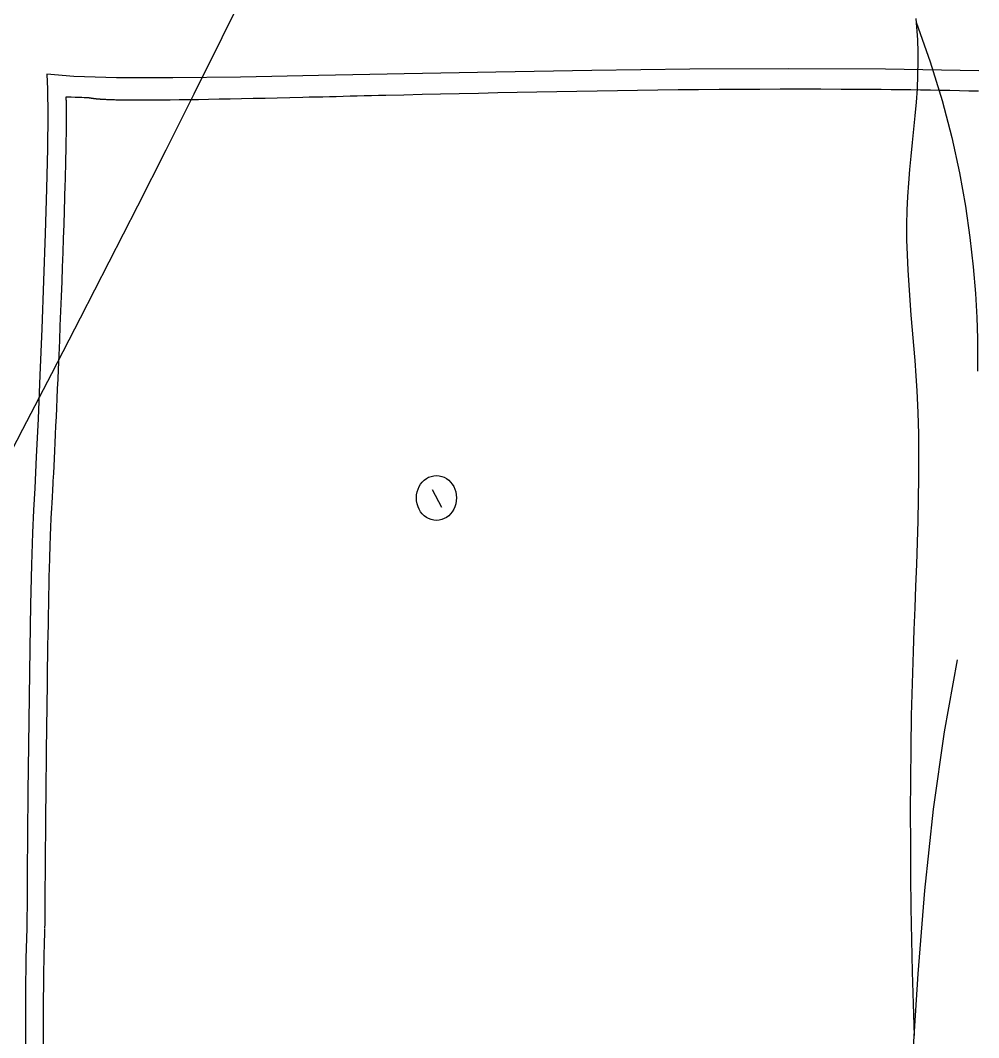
# Model space of a CAD drawing. Extents: x 11992 to 29481, y -6727 to 6811.
# Drawn here: x 21027.4 to 21492.9, y 2277.2 to 2771.7 of the extents above; entities that cross this region are included whole.
import ezdxf

# ---------------------------------------------------------------- set-up
doc = ezdxf.new("R2010")
doc.units = 0
doc.header["$MEASUREMENT"] = 0
doc.layers.get('0').update_dxf_attribs({"color": 8, "linetype": 'CONTINUOUS'})
doc.layers.add('zoylight 5回路', color=4, linetype='CONTINUOUS')

msp = doc.modelspace()

# ---------------------------------------------------------------- linework, layer by layer
for p, q in [((21462.43, 2772.6, -2076.22), (21462.62, 2770.51, -2076.22)), ((21462.43, 2772.6, -2368.6), (21462.62, 2770.51, -2368.6)), ((21462.59, 2770.76, -2076.22), (21469.46, 2751.46, -2076.22)), ((21462.59, 2770.76, -2368.6), (21469.46, 2751.46, -2368.6)), ((21462.62, 2770.51, -2076.22), (21462.79, 2768.44, -2076.22)), ((21462.62, 2770.51, -2368.6), (21462.79, 2768.44, -2368.6)), ((21462.79, 2768.44, -2076.22), (21462.95, 2766.37, -2076.22)), ((21462.79, 2768.44, -2368.6), (21462.95, 2766.37, -2368.6)), ((21462.95, 2766.37, -2076.22), (21463.09, 2764.32, -2076.22)), ((21462.95, 2766.37, -2368.6), (21463.09, 2764.32, -2368.6)), ((21463.09, 2764.32, -2076.22), (21463.21, 2762.27, -2076.22)), ((21463.09, 2764.32, -2368.6), (21463.21, 2762.27, -2368.6)), ((21463.21, 2762.27, -2076.22), (21463.31, 2760.23, -2076.22)), ((21463.21, 2762.27, -2368.6), (21463.31, 2760.23, -2368.6)), ((21463.31, 2760.23, -2076.22), (21463.39, 2758.2, -2076.22)), ((21463.31, 2760.23, -2368.6), (21463.39, 2758.2, -2368.6)), ((21463.39, 2758.2, -2076.22), (21463.46, 2751.6, -2076.22)), ((21463.39, 2758.2, -2368.6), (21463.46, 2751.6, -2368.6)), ((21463.46, 2751.6, -2076.22), (21463.31, 2745.02, -2076.22)), ((21463.46, 2751.6, -2368.6), (21463.31, 2745.02, -2368.6)), ((21469.46, 2751.46, -2076.22), (21475.18, 2732.77, -2076.22)), ((21469.46, 2751.46, -2368.6), (21475.18, 2732.77, -2368.6)), ((21053.39, 2744.34, -2033.22), (21040.22, 2745.57, -2040.82)), ((21040.22, 2745.57, -2040.82), (21040.67, 2738.17, -2040.56)), ((21074.09, 2743.77, -2021.27), (21053.39, 2744.34, -2033.22)), ((21172.21, 2744.8, -1964.61), (21134.42, 2744.13, -1986.43)), ((21213.86, 2745.65, -1940.57), (21172.21, 2744.8, -1964.61)), ((21258.43, 2746.53, -1914.84), (21213.86, 2745.65, -1940.57)), ((21305.02, 2747.33, -1887.94), (21258.43, 2746.53, -1914.84)), ((21352.69, 2747.92, -1860.41), (21305.02, 2747.33, -1887.94)), ((21400.54, 2748.18, -1832.79), (21352.69, 2747.92, -1860.41)), ((21447.62, 2747.99, -1805.61), (21400.54, 2748.18, -1832.79)), ((21493.04, 2747.21, -1779.39), (21447.62, 2747.99, -1805.61)), ((21463.31, 2745.02, -2076.22), (21463, 2738.45, -2076.22)), ((21463.31, 2745.02, -2368.6), (21463, 2738.45, -2368.6)), ((21101.41, 2743.74, -2005.49), (21074.09, 2743.77, -2021.27)), ((21134.42, 2744.13, -1986.43), (21101.41, 2743.74, -2005.49)), ((21040.67, 2738.17, -2040.56), (21040.77, 2725.78, -2040.5)), ((21174.27, 2734.42, -1963.43), (21171.01, 2734.35, -1965.31)), ((21177.56, 2734.5, -1961.53), (21174.27, 2734.42, -1963.43)), ((21180.88, 2734.58, -1959.61), (21177.56, 2734.5, -1961.53)), ((21184.23, 2734.67, -1957.68), (21180.88, 2734.58, -1959.61)), ((21187.61, 2734.75, -1955.72), (21184.23, 2734.67, -1957.68)), ((21191.03, 2734.83, -1953.75), (21187.61, 2734.75, -1955.72)), ((21194.47, 2734.91, -1951.77), (21191.03, 2734.83, -1953.75)), ((21197.94, 2735, -1949.76), (21194.47, 2734.91, -1951.77)), ((21201.45, 2735.08, -1947.74), (21197.94, 2735, -1949.76)), ((21204.98, 2735.17, -1945.7), (21201.45, 2735.08, -1947.74)), ((21213.68, 2735.37, -1940.68), (21204.98, 2735.17, -1945.7)), ((21222.53, 2735.58, -1935.57), (21213.68, 2735.37, -1940.68)), ((21231.53, 2735.79, -1930.37), (21222.53, 2735.58, -1935.57)), ((21240.66, 2735.99, -1925.1), (21231.53, 2735.79, -1930.37)), ((21249.91, 2736.2, -1919.75), (21240.66, 2735.99, -1925.1)), ((21259.29, 2736.39, -1914.34), (21249.91, 2736.2, -1919.75)), ((21268.76, 2736.59, -1908.87), (21259.29, 2736.39, -1914.34)), ((21278.34, 2736.78, -1903.34), (21268.76, 2736.59, -1908.87)), ((21288, 2736.96, -1897.76), (21278.34, 2736.78, -1903.34)), ((21297.74, 2737.13, -1892.14), (21288, 2736.96, -1897.76)), ((21307.55, 2737.3, -1886.48), (21297.74, 2737.13, -1892.14)), ((21317.42, 2737.45, -1880.78), (21307.55, 2737.3, -1886.48)), ((21327.24, 2737.59, -1875.11), (21317.42, 2737.45, -1880.78)), ((21337.1, 2737.72, -1869.42), (21327.24, 2737.59, -1875.11)), ((21346.98, 2737.83, -1863.71), (21337.1, 2737.72, -1869.42)), ((21356.89, 2737.93, -1857.99), (21346.98, 2737.83, -1863.71)), ((21366.82, 2738.02, -1852.26), (21356.89, 2737.93, -1857.99)), ((21376.74, 2738.09, -1846.53), (21366.82, 2738.02, -1852.26)), ((21386.66, 2738.14, -1840.8), (21376.74, 2738.09, -1846.53)), ((21396.57, 2738.17, -1835.08), (21386.66, 2738.14, -1840.8)), ((21406.45, 2738.18, -1829.38), (21396.57, 2738.17, -1835.08)), ((21416.31, 2738.17, -1823.69), (21406.45, 2738.18, -1829.38)), ((21426.12, 2738.14, -1818.02), (21416.31, 2738.17, -1823.69)), ((21435.87, 2738.09, -1812.39), (21426.12, 2738.14, -1818.02)), ((21440.73, 2738.05, -1809.59), (21435.87, 2738.09, -1812.39)), ((21445.57, 2738.01, -1806.79), (21440.73, 2738.05, -1809.59)), ((21450.4, 2737.96, -1804.01), (21445.57, 2738.01, -1806.79)), ((21455.2, 2737.9, -1801.23), (21450.4, 2737.96, -1804.01)), ((21459.99, 2737.84, -1798.47), (21455.2, 2737.9, -1801.23)), ((21464.75, 2737.77, -1795.72), (21459.99, 2737.84, -1798.47)), ((21463, 2738.45, -2076.22), (21462.54, 2731.89, -2076.22)), ((21463, 2738.45, -2368.6), (21462.54, 2731.89, -2368.6)), ((21469.5, 2737.7, -1792.98), (21464.75, 2737.77, -1795.72)), ((21474.22, 2737.62, -1790.25), (21469.5, 2737.7, -1792.98)), ((21478.92, 2737.53, -1787.54), (21474.22, 2737.62, -1790.25)), ((21483.59, 2737.43, -1784.84), (21478.92, 2737.53, -1787.54)), ((21488.23, 2737.33, -1782.16), (21483.59, 2737.43, -1784.84)), ((21492.85, 2737.22, -1779.5), (21488.23, 2737.33, -1782.16)), ((21052.01, 2734.27, -2034.02), (21049.53, 2734.32, -2035.45)), ((21049.53, 2734.32, -2035.45), (21049.54, 2734.12, -2035.44)), ((21049.54, 2734.12, -2035.44), (21049.55, 2733.92, -2035.44)), ((21049.55, 2733.92, -2035.44), (21049.56, 2733.72, -2035.43)), ((21049.56, 2733.72, -2035.43), (21049.56, 2733.51, -2035.43)), ((21049.56, 2733.51, -2035.43), (21049.57, 2733.3, -2035.42)), ((21049.57, 2733.3, -2035.42), (21049.58, 2733.09, -2035.42)), ((21049.58, 2733.09, -2035.42), (21049.59, 2732.88, -2035.41)), ((21049.59, 2732.88, -2035.41), (21049.59, 2732.66, -2035.41)), ((21049.59, 2732.66, -2035.41), (21049.6, 2732.44, -2035.41)), ((21049.6, 2732.44, -2035.41), (21049.6, 2732.22, -2035.4)), ((21049.6, 2732.22, -2035.4), (21049.61, 2731.99, -2035.4)), ((21049.61, 2731.99, -2035.4), (21049.61, 2731.76, -2035.4)), ((21049.61, 2731.76, -2035.4), (21049.62, 2731.39, -2035.39)), ((21049.62, 2731.39, -2035.39), (21049.63, 2731.02, -2035.39)), ((21049.63, 2731.02, -2035.39), (21049.64, 2730.63, -2035.38)), ((21049.64, 2730.63, -2035.38), (21049.64, 2730.24, -2035.38)), ((21049.64, 2730.24, -2035.38), (21049.65, 2729.85, -2035.38)), ((21049.65, 2729.85, -2035.38), (21049.65, 2729.44, -2035.37)), ((21049.65, 2729.44, -2035.37), (21049.66, 2729.03, -2035.37)), ((21054.1, 2734.22, -2032.81), (21052.01, 2734.27, -2034.02)), ((21055.83, 2734.17, -2031.81), (21054.1, 2734.22, -2032.81)), ((21057.25, 2734.13, -2030.99), (21055.83, 2734.17, -2031.81)), ((21058.38, 2734.09, -2030.34), (21057.25, 2734.13, -2030.99)), ((21059.27, 2734.05, -2029.82), (21058.38, 2734.09, -2030.34)), ((21059.95, 2734.02, -2029.43), (21059.27, 2734.05, -2029.82)), ((21060.44, 2733.98, -2029.14), (21059.95, 2734.02, -2029.43)), ((21060.8, 2733.95, -2028.94), (21060.44, 2733.98, -2029.14)), ((21061.05, 2733.92, -2028.79), (21060.8, 2733.95, -2028.94)), ((21061.23, 2733.89, -2028.69), (21061.05, 2733.92, -2028.79)), ((21061.38, 2733.87, -2028.61), (21061.23, 2733.89, -2028.69)), ((21061.57, 2733.83, -2028.5), (21061.38, 2733.87, -2028.61)), ((21061.76, 2733.79, -2028.39), (21061.57, 2733.83, -2028.5)), ((21061.95, 2733.76, -2028.28), (21061.76, 2733.79, -2028.39)), ((21062.14, 2733.73, -2028.17), (21061.95, 2733.76, -2028.28)), ((21062.33, 2733.7, -2028.06), (21062.14, 2733.73, -2028.17)), ((21062.52, 2733.67, -2027.95), (21062.33, 2733.7, -2028.06)), ((21062.71, 2733.64, -2027.84), (21062.52, 2733.67, -2027.95)), ((21062.9, 2733.62, -2027.73), (21062.71, 2733.64, -2027.84)), ((21063.1, 2733.59, -2027.61), (21062.9, 2733.62, -2027.73)), ((21063.29, 2733.57, -2027.5), (21063.1, 2733.59, -2027.61)), ((21063.49, 2733.54, -2027.38), (21063.29, 2733.57, -2027.5)), ((21063.7, 2733.52, -2027.27), (21063.49, 2733.54, -2027.38)), ((21063.95, 2733.49, -2027.12), (21063.7, 2733.52, -2027.27)), ((21064.21, 2733.47, -2026.97), (21063.95, 2733.49, -2027.12)), ((21064.47, 2733.44, -2026.82), (21064.21, 2733.47, -2026.97)), ((21064.73, 2733.41, -2026.67), (21064.47, 2733.44, -2026.82)), ((21065, 2733.39, -2026.51), (21064.73, 2733.41, -2026.67)), ((21065.28, 2733.37, -2026.36), (21065, 2733.39, -2026.51)), ((21065.56, 2733.34, -2026.19), (21065.28, 2733.37, -2026.36)), ((21065.84, 2733.32, -2026.03), (21065.56, 2733.34, -2026.19)), ((21066.13, 2733.3, -2025.86), (21065.84, 2733.32, -2026.03)), ((21066.42, 2733.28, -2025.69), (21066.13, 2733.3, -2025.86)), ((21066.72, 2733.26, -2025.52), (21066.42, 2733.28, -2025.69)), ((21067.02, 2733.24, -2025.35), (21066.72, 2733.26, -2025.52)), ((21067.4, 2733.21, -2025.13), (21067.02, 2733.24, -2025.35)), ((21067.78, 2733.19, -2024.91), (21067.4, 2733.21, -2025.13)), ((21068.17, 2733.17, -2024.68), (21067.78, 2733.19, -2024.91)), ((21068.57, 2733.15, -2024.45), (21068.17, 2733.17, -2024.68)), ((21068.98, 2733.13, -2024.22), (21068.57, 2733.15, -2024.45)), ((21069.4, 2733.11, -2023.98), (21068.98, 2733.13, -2024.22)), ((21069.82, 2733.09, -2023.73), (21069.4, 2733.11, -2023.98)), ((21070.25, 2733.07, -2023.48), (21069.82, 2733.09, -2023.73)), ((21070.69, 2733.06, -2023.23), (21070.25, 2733.07, -2023.48)), ((21071.14, 2733.04, -2022.97), (21070.69, 2733.06, -2023.23)), ((21071.59, 2733.02, -2022.71), (21071.14, 2733.04, -2022.97)), ((21072.05, 2733.01, -2022.44), (21071.59, 2733.02, -2022.71)), ((21072.62, 2732.99, -2022.12), (21072.05, 2733.01, -2022.44)), ((21073.2, 2732.98, -2021.78), (21072.62, 2732.99, -2022.12)), ((21073.79, 2732.96, -2021.44), (21073.2, 2732.98, -2021.78)), ((21074.39, 2732.95, -2021.09), (21073.79, 2732.96, -2021.44)), ((21075, 2732.93, -2020.74), (21074.39, 2732.95, -2021.09)), ((21075.63, 2732.92, -2020.38), (21075, 2732.93, -2020.74)), ((21076.27, 2732.91, -2020.01), (21075.63, 2732.92, -2020.38)), ((21076.91, 2732.9, -2019.64), (21076.27, 2732.91, -2020.01)), ((21077.57, 2732.89, -2019.25), (21076.91, 2732.9, -2019.64)), ((21078.25, 2732.88, -2018.87), (21077.57, 2732.89, -2019.25)), ((21078.93, 2732.87, -2018.47), (21078.25, 2732.88, -2018.87)), ((21079.62, 2732.86, -2018.07), (21078.93, 2732.87, -2018.47)), ((21081.08, 2732.85, -2017.23), (21079.62, 2732.86, -2018.07)), ((21082.59, 2732.84, -2016.36), (21081.08, 2732.85, -2017.23)), ((21084.14, 2732.83, -2015.47), (21082.59, 2732.84, -2016.36)), ((21085.74, 2732.83, -2014.54), (21084.14, 2732.83, -2015.47)), ((21087.38, 2732.83, -2013.59), (21085.74, 2732.83, -2014.54)), ((21089.07, 2732.83, -2012.62), (21087.38, 2732.83, -2013.59)), ((21090.81, 2732.84, -2011.61), (21089.07, 2732.83, -2012.62)), ((21092.59, 2732.85, -2010.58), (21090.81, 2732.84, -2011.61)), ((21094.42, 2732.86, -2009.53), (21092.59, 2732.85, -2010.58)), ((21096.29, 2732.88, -2008.45), (21094.42, 2732.86, -2009.53)), ((21098.21, 2732.89, -2007.34), (21096.29, 2732.88, -2008.45)), ((21100.16, 2732.91, -2006.21), (21098.21, 2732.89, -2007.34)), ((21104.55, 2732.97, -2003.68), (21100.16, 2732.91, -2006.21)), ((21109.13, 2733.03, -2001.04), (21104.55, 2732.97, -2003.68)), ((21113.9, 2733.11, -1998.28), (21109.13, 2733.03, -2001.04)), ((21118.85, 2733.2, -1995.42), (21113.9, 2733.11, -1998.28)), ((21123.99, 2733.29, -1992.46), (21118.85, 2733.2, -1995.42)), ((21129.31, 2733.4, -1989.39), (21123.99, 2733.29, -1992.46)), ((21134.79, 2733.51, -1986.22), (21129.31, 2733.4, -1989.39)), ((21140.44, 2733.63, -1982.96), (21134.79, 2733.51, -1986.22)), ((21146.26, 2733.76, -1979.6), (21140.44, 2733.63, -1982.96)), ((21152.22, 2733.9, -1976.16), (21146.26, 2733.76, -1979.6)), ((21158.34, 2734.04, -1972.62), (21152.22, 2733.9, -1976.16)), ((21164.61, 2734.19, -1969.01), (21158.34, 2734.04, -1972.62)), ((21167.79, 2734.27, -1967.17), (21164.61, 2734.19, -1969.01)), ((21171.01, 2734.35, -1965.31), (21167.79, 2734.27, -1967.17)), ((21462.54, 2731.89, -2076.22), (21461.98, 2725.34, -2076.22)), ((21462.54, 2731.89, -2368.6), (21461.98, 2725.34, -2368.6)), ((21475.18, 2732.77, -2076.22), (21479.86, 2714.79, -2076.22)), ((21475.18, 2732.77, -2368.6), (21479.86, 2714.79, -2368.6)), ((21040.77, 2725.78, -2040.5), (21040.58, 2709.35, -2040.62)), ((21049.66, 2729.03, -2035.37), (21049.66, 2728.61, -2035.37)), ((21049.66, 2728.61, -2035.37), (21049.67, 2728.18, -2035.37)), ((21049.67, 2728.18, -2035.37), (21049.67, 2727.74, -2035.37)), ((21049.67, 2727.74, -2035.37), (21049.67, 2727.3, -2035.37)), ((21049.67, 2727.3, -2035.37), (21049.67, 2726.85, -2035.36)), ((21049.67, 2726.85, -2035.36), (21049.67, 2725.63, -2035.36)), ((21049.67, 2725.63, -2035.36), (21049.67, 2724.37, -2035.36)), ((21461.98, 2725.34, -2076.22), (21461.35, 2718.79, -2076.22)), ((21461.98, 2725.34, -2368.6), (21461.35, 2718.79, -2368.6)), ((21049.65, 2720.28, -2035.38), (21049.63, 2718.82, -2035.39)), ((21049.66, 2721.69, -2035.37), (21049.65, 2720.28, -2035.38)), ((21049.67, 2723.06, -2035.37), (21049.66, 2721.69, -2035.37)), ((21049.67, 2724.37, -2035.36), (21049.67, 2723.06, -2035.37)), ((21049.59, 2715.75, -2035.41), (21049.57, 2714.16, -2035.43)), ((21049.61, 2717.31, -2035.4), (21049.59, 2715.75, -2035.41)), ((21049.63, 2718.82, -2035.39), (21049.61, 2717.31, -2035.4)), ((21461.35, 2718.79, -2076.22), (21460.68, 2712.24, -2076.22)), ((21461.35, 2718.79, -2368.6), (21460.68, 2712.24, -2368.6)), ((21479.86, 2714.79, -2076.22), (21483.61, 2697.61, -2076.22)), ((21479.86, 2714.79, -2368.6), (21483.61, 2697.61, -2368.6)), ((21049.51, 2710.82, -2035.46), (21049.47, 2709.1, -2035.48)), ((21049.54, 2712.51, -2035.44), (21049.51, 2710.82, -2035.46)), ((21049.57, 2714.16, -2035.43), (21049.54, 2712.51, -2035.44)), ((21460.68, 2712.24, -2076.22), (21460.02, 2705.7, -2076.22)), ((21460.68, 2712.24, -2368.6), (21460.02, 2705.7, -2368.6)), ((21040.58, 2709.35, -2040.62), (21040.14, 2689.8, -2040.87)), ((21049.4, 2705.52, -2035.52), (21049.36, 2703.67, -2035.55)), ((21049.44, 2707.33, -2035.5), (21049.4, 2705.52, -2035.52)), ((21049.47, 2709.1, -2035.48), (21049.44, 2707.33, -2035.5)), ((21460.02, 2705.7, -2076.22), (21459.39, 2699.15, -2076.22)), ((21460.02, 2705.7, -2368.6), (21459.39, 2699.15, -2368.6)), ((21049.27, 2699.86, -2035.6), (21049.22, 2697.9, -2035.63)), ((21049.31, 2701.78, -2035.57), (21049.27, 2699.86, -2035.6)), ((21049.36, 2703.67, -2035.55), (21049.31, 2701.78, -2035.57)), ((21049.16, 2695.91, -2035.66), (21049.11, 2693.88, -2035.69)), ((21049.22, 2697.9, -2035.63), (21049.16, 2695.91, -2035.66)), ((21459.39, 2699.15, -2076.22), (21458.83, 2692.6, -2076.22)), ((21459.39, 2699.15, -2368.6), (21458.83, 2692.6, -2368.6)), ((21483.61, 2697.61, -2076.22), (21486.53, 2681.33, -2076.22)), ((21483.61, 2697.61, -2368.6), (21486.53, 2681.33, -2368.6)), ((21049.05, 2691.83, -2035.72), (21048.99, 2689.74, -2035.76)), ((21049.11, 2693.88, -2035.69), (21049.05, 2691.83, -2035.72)), ((21458.83, 2692.6, -2076.22), (21458.38, 2686.05, -2076.22)), ((21458.83, 2692.6, -2368.6), (21458.38, 2686.05, -2368.6)), ((21040.14, 2689.8, -2040.87), (21039.51, 2668.07, -2041.23)), ((21048.87, 2685.48, -2035.83), (21048.67, 2679.08, -2035.94)), ((21048.93, 2687.62, -2035.79), (21048.87, 2685.48, -2035.83)), ((21048.99, 2689.74, -2035.76), (21048.93, 2687.62, -2035.79)), ((21458.38, 2686.05, -2076.22), (21458.06, 2679.49, -2076.22)), ((21458.38, 2686.05, -2368.6), (21458.06, 2679.49, -2368.6)), ((21486.53, 2681.33, -2076.22), (21488.73, 2666.06, -2076.22)), ((21486.53, 2681.33, -2368.6), (21488.73, 2666.06, -2368.6)), ((21048.67, 2679.08, -2035.94), (21048.46, 2672.48, -2036.06)), ((21458.06, 2679.49, -2076.22), (21457.92, 2672.21, -2076.22)), ((21458.06, 2679.49, -2368.6), (21457.92, 2672.22, -2368.6)), ((21048.46, 2672.48, -2036.06), (21048.23, 2665.71, -2036.2)), ((21457.92, 2672.22, -2368.6), (21457.96, 2664.93, -2368.6)), ((21457.92, 2672.21, -2076.22), (21457.96, 2664.93, -2076.22)), ((21039.51, 2668.07, -2041.23), (21038.73, 2645.09, -2041.68)), ((21048.23, 2665.71, -2036.2), (21047.99, 2658.8, -2036.33)), ((21488.73, 2666.06, -2076.22), (21490.3, 2651.9, -2076.22)), ((21488.73, 2666.06, -2368.6), (21490.3, 2651.9, -2368.6)), ((21457.96, 2664.93, -2076.22), (21458.17, 2657.63, -2076.22)), ((21457.96, 2664.93, -2368.6), (21458.17, 2657.63, -2368.6)), ((21047.99, 2658.8, -2036.33), (21047.74, 2651.78, -2036.48)), ((21458.17, 2657.63, -2076.22), (21458.5, 2650.33, -2076.22)), ((21458.17, 2657.63, -2368.6), (21458.5, 2650.33, -2368.6)), ((21047.74, 2651.78, -2036.48), (21047.48, 2644.67, -2036.63)), ((21458.5, 2650.33, -2076.22), (21458.95, 2643.02, -2076.22)), ((21458.5, 2650.33, -2368.6), (21458.95, 2643.02, -2368.6)), ((21490.3, 2651.9, -2076.22), (21491.36, 2638.94, -2076.22)), ((21490.3, 2651.9, -2368.6), (21491.36, 2638.94, -2368.6)), ((21038.73, 2645.09, -2041.68), (21037.86, 2621.81, -2042.18)), ((21047.48, 2644.67, -2036.63), (21047.2, 2637.52, -2036.79)), ((21458.95, 2643.02, -2076.22), (21459.48, 2635.7, -2076.22)), ((21458.95, 2643.02, -2368.6), (21459.48, 2635.7, -2368.6)), ((21047.2, 2637.52, -2036.79), (21046.92, 2630.34, -2036.95)), ((21459.48, 2635.7, -2076.22), (21460.06, 2628.37, -2076.22)), ((21459.48, 2635.7, -2368.6), (21460.06, 2628.37, -2368.6)), ((21491.36, 2638.94, -2076.22), (21492, 2627.28, -2076.22)), ((21491.36, 2638.94, -2368.6), (21492, 2627.28, -2368.6)), ((21046.92, 2630.34, -2036.95), (21046.64, 2623.17, -2037.12)), ((21460.06, 2628.37, -2076.22), (21460.67, 2621.03, -2076.22)), ((21460.06, 2628.37, -2368.6), (21460.67, 2621.03, -2368.6)), ((21492, 2627.28, -2076.22), (21492.32, 2617.03, -2076.22)), ((21492, 2627.28, -2368.6), (21492.32, 2617.03, -2368.6)), ((21037.86, 2621.81, -2042.18), (21036.94, 2599.16, -2042.72)), ((21046.64, 2623.17, -2037.12), (21046.35, 2616.03, -2037.28)), ((21460.67, 2621.03, -2076.22), (21461.28, 2613.68, -2076.22)), ((21460.67, 2621.03, -2368.6), (21461.28, 2613.68, -2368.6)), ((21046.35, 2616.03, -2037.28), (21046.06, 2608.96, -2037.45)), ((21492.32, 2617.03, -2076.22), (21492.44, 2608.29, -2076.22)), ((21492.32, 2617.03, -2368.6), (21492.44, 2608.29, -2368.6)), ((21461.28, 2613.68, -2076.22), (21461.87, 2606.33, -2076.22)), ((21461.28, 2613.68, -2368.6), (21461.87, 2606.33, -2368.6)), ((21046.06, 2608.96, -2037.45), (21045.76, 2601.99, -2037.62)), ((21461.87, 2606.33, -2076.22), (21462.41, 2598.97, -2076.22)), ((21461.87, 2606.33, -2368.6), (21462.41, 2598.97, -2368.6)), ((21492.44, 2608.29, -2076.22), (21492.46, 2601.16, -2076.22)), ((21492.44, 2608.29, -2368.6), (21492.46, 2601.16, -2368.6)), ((21045.76, 2601.99, -2037.62), (21045.56, 2597.22, -2037.74)), ((21036.94, 2599.16, -2042.72), (21036.02, 2578.07, -2043.25)), ((21045.56, 2597.22, -2037.74), (21045.35, 2592.52, -2037.86)), ((21462.41, 2598.97, -2076.22), (21462.88, 2591.59, -2076.22)), ((21462.41, 2598.97, -2368.6), (21462.88, 2591.59, -2368.6)), ((21045.35, 2592.52, -2037.86), (21045.15, 2587.9, -2037.98)), ((21462.88, 2591.59, -2076.22), (21463.36, 2581.09, -2076.22)), ((21462.88, 2591.59, -2368.6), (21463.36, 2581.09, -2368.6)), ((21045.15, 2587.9, -2037.98), (21044.95, 2583.36, -2038.09)), ((21044.95, 2583.36, -2038.09), (21044.75, 2578.94, -2038.21)), ((21463.36, 2581.09, -2076.22), (21463.65, 2570.57, -2076.22)), ((21463.36, 2581.09, -2368.6), (21463.65, 2570.57, -2368.6)), ((21036.02, 2578.07, -2043.25), (21035.15, 2559.48, -2043.75)), ((21044.75, 2578.94, -2038.21), (21044.55, 2574.62, -2038.32)), ((21044.55, 2574.62, -2038.32), (21044.35, 2570.42, -2038.43)), ((21044.16, 2566.35, -2038.55), (21043.98, 2562.42, -2038.65)), ((21044.35, 2570.42, -2038.43), (21044.16, 2566.35, -2038.55)), ((21463.65, 2570.57, -2076.22), (21463.78, 2560.04, -2076.22)), ((21463.65, 2570.57, -2368.6), (21463.78, 2560.04, -2368.6)), ((21043.98, 2562.42, -2038.65), (21043.79, 2558.65, -2038.76)), ((21035.15, 2559.48, -2043.75), (21034.39, 2544.33, -2044.19)), ((21043.79, 2558.65, -2038.76), (21043.61, 2555.03, -2038.86)), ((21463.78, 2560.04, -2076.22), (21463.77, 2549.49, -2076.22)), ((21463.78, 2560.04, -2368.6), (21463.77, 2549.49, -2368.6)), ((21043.44, 2551.58, -2038.96), (21043.34, 2549.63, -2039.02)), ((21043.61, 2555.03, -2038.86), (21043.44, 2551.58, -2038.96)), ((21043.24, 2547.73, -2039.08), (21043.15, 2545.91, -2039.13)), ((21043.34, 2549.63, -2039.02), (21043.24, 2547.73, -2039.08)), ((21221.85, 2546.19, -1935.96), (21222.67, 2547.24, -1935.48)), ((21221.85, 2546.19, -1935.96), (21222.67, 2547.24, -1935.48)), ((21222.67, 2547.24, -1935.48), (21223.61, 2548.16, -1934.94)), ((21222.67, 2547.24, -1935.48), (21223.61, 2548.16, -1934.94)), ((21223.61, 2548.16, -1934.94), (21224.64, 2548.94, -1934.35)), ((21223.61, 2548.16, -1934.94), (21224.64, 2548.94, -1934.35)), ((21224.64, 2548.94, -1934.35), (21225.76, 2549.57, -1933.7)), ((21224.64, 2548.94, -1934.35), (21225.76, 2549.57, -1933.7)), ((21225.76, 2549.57, -1933.7), (21226.96, 2550.04, -1933.01)), ((21225.76, 2549.57, -1933.7), (21226.96, 2550.04, -1933.01)), ((21226.96, 2550.04, -1933.01), (21228.23, 2550.33, -1932.27)), ((21226.96, 2550.04, -1933.01), (21228.23, 2550.33, -1932.27)), ((21228.23, 2550.33, -1932.27), (21229.55, 2550.43, -1931.51)), ((21228.23, 2550.33, -1932.27), (21229.55, 2550.43, -1931.51)), ((21229.55, 2550.43, -1931.51), (21230.87, 2550.33, -1930.75)), ((21229.55, 2550.43, -1931.51), (21230.87, 2550.33, -1930.75)), ((21230.87, 2550.33, -1930.75), (21232.13, 2550.04, -1930.02)), ((21230.87, 2550.33, -1930.75), (21232.13, 2550.04, -1930.02)), ((21232.13, 2550.04, -1930.02), (21233.33, 2549.57, -1929.33)), ((21232.13, 2550.04, -1930.02), (21233.33, 2549.57, -1929.33)), ((21233.33, 2549.57, -1929.33), (21234.46, 2548.94, -1928.68)), ((21233.33, 2549.57, -1929.33), (21234.46, 2548.94, -1928.68)), ((21234.46, 2548.94, -1928.68), (21235.49, 2548.16, -1928.08)), ((21234.46, 2548.94, -1928.68), (21235.49, 2548.16, -1928.08)), ((21235.49, 2548.16, -1928.08), (21236.43, 2547.24, -1927.54)), ((21235.49, 2548.16, -1928.08), (21236.43, 2547.24, -1927.54)), ((21236.43, 2547.24, -1927.54), (21237.25, 2546.19, -1927.07)), ((21236.43, 2547.24, -1927.54), (21237.25, 2546.19, -1927.07)), ((21463.77, 2549.49, -2076.22), (21463.64, 2538.94, -2076.22)), ((21463.77, 2549.49, -2368.6), (21463.64, 2538.94, -2368.6)), ((21034.39, 2544.33, -2044.19), (21033.77, 2533.55, -2044.54)), ((21042.97, 2542.47, -2039.24), (21042.88, 2540.86, -2039.29)), ((21043.06, 2544.16, -2039.18), (21042.97, 2542.47, -2039.24)), ((21043.15, 2545.91, -2039.13), (21043.06, 2544.16, -2039.18)), ((21219.91, 2541.02, -1937.08), (21220.17, 2542.44, -1936.93)), ((21219.91, 2541.02, -1937.08), (21220.17, 2542.44, -1936.93)), ((21220.17, 2542.44, -1936.93), (21220.59, 2543.78, -1936.69)), ((21220.17, 2542.44, -1936.93), (21220.59, 2543.78, -1936.69)), ((21220.59, 2543.78, -1936.69), (21221.15, 2545.04, -1936.36)), ((21220.59, 2543.78, -1936.69), (21221.15, 2545.04, -1936.36)), ((21221.15, 2545.04, -1936.36), (21221.85, 2546.19, -1935.96)), ((21221.15, 2545.04, -1936.36), (21221.85, 2546.19, -1935.96)), ((21227.42, 2543.64, -1932.74), (21231.95, 2535.09, -1930.13)), ((21237.25, 2546.19, -1927.07), (21237.95, 2545.04, -1926.66)), ((21237.25, 2546.19, -1927.07), (21237.95, 2545.04, -1926.66)), ((21237.95, 2545.04, -1926.66), (21238.51, 2543.78, -1926.34)), ((21237.95, 2545.04, -1926.66), (21238.51, 2543.78, -1926.34)), ((21238.51, 2543.78, -1926.34), (21238.93, 2542.44, -1926.1)), ((21238.51, 2543.78, -1926.34), (21238.93, 2542.44, -1926.1)), ((21238.93, 2542.44, -1926.1), (21239.19, 2541.02, -1925.95)), ((21238.93, 2542.44, -1926.1), (21239.19, 2541.02, -1925.95)), ((21042.71, 2537.86, -2039.38), (21042.63, 2536.48, -2039.43)), ((21042.79, 2539.32, -2039.34), (21042.71, 2537.86, -2039.38)), ((21042.88, 2540.86, -2039.29), (21042.79, 2539.32, -2039.34)), ((21219.82, 2539.54, -1937.13), (21219.91, 2541.02, -1937.08)), ((21219.82, 2539.54, -1937.13), (21219.91, 2541.02, -1937.08)), ((21219.91, 2538.06, -1937.08), (21219.82, 2539.54, -1937.13)), ((21219.91, 2538.06, -1937.08), (21219.82, 2539.54, -1937.13)), ((21220.17, 2536.63, -1936.93), (21219.91, 2538.06, -1937.08)), ((21220.17, 2536.63, -1936.93), (21219.91, 2538.06, -1937.08)), ((21220.59, 2535.28, -1936.69), (21220.17, 2536.63, -1936.93)), ((21220.59, 2535.28, -1936.69), (21220.17, 2536.63, -1936.93)), ((21238.93, 2536.63, -1926.1), (21238.51, 2535.28, -1926.34)), ((21238.93, 2536.63, -1926.1), (21238.51, 2535.28, -1926.34)), ((21239.19, 2538.06, -1925.95), (21238.93, 2536.63, -1926.1)), ((21239.19, 2538.06, -1925.95), (21238.93, 2536.63, -1926.1)), ((21239.19, 2541.02, -1925.95), (21239.28, 2539.54, -1925.9)), ((21239.19, 2541.02, -1925.95), (21239.28, 2539.54, -1925.9)), ((21239.28, 2539.54, -1925.9), (21239.19, 2538.06, -1925.95)), ((21239.28, 2539.54, -1925.9), (21239.19, 2538.06, -1925.95)), ((21463.64, 2538.94, -2076.22), (21463.4, 2528.37, -2076.22)), ((21463.64, 2538.94, -2368.6), (21463.4, 2528.37, -2368.6)), ((21033.77, 2533.55, -2044.54), (21033.26, 2522.59, -2044.84)), ((21042.36, 2532.12, -2039.58), (21042.32, 2531.38, -2039.61)), ((21042.41, 2532.81, -2039.56), (21042.36, 2532.12, -2039.58)), ((21042.48, 2533.96, -2039.52), (21042.41, 2532.82, -2039.56)), ((21042.55, 2535.18, -2039.47), (21042.48, 2533.96, -2039.52)), ((21042.63, 2536.48, -2039.43), (21042.55, 2535.18, -2039.47)), ((21221.15, 2534.02, -1936.36), (21220.59, 2535.28, -1936.69)), ((21221.15, 2534.02, -1936.36), (21220.59, 2535.28, -1936.69)), ((21221.85, 2532.86, -1935.96), (21221.15, 2534.02, -1936.36)), ((21221.85, 2532.86, -1935.96), (21221.15, 2534.02, -1936.36)), ((21222.67, 2531.81, -1935.48), (21221.85, 2532.86, -1935.96)), ((21222.67, 2531.81, -1935.48), (21221.85, 2532.86, -1935.96)), ((21223.61, 2530.89, -1934.94), (21222.67, 2531.81, -1935.48)), ((21223.61, 2530.89, -1934.94), (21222.67, 2531.81, -1935.48)), ((21236.43, 2531.81, -1927.54), (21235.49, 2530.89, -1928.08)), ((21236.43, 2531.81, -1927.54), (21235.49, 2530.89, -1928.08)), ((21237.25, 2532.86, -1927.07), (21236.43, 2531.81, -1927.54)), ((21237.25, 2532.86, -1927.07), (21236.43, 2531.81, -1927.54)), ((21237.95, 2534.02, -1926.66), (21237.25, 2532.86, -1927.07)), ((21237.95, 2534.02, -1926.66), (21237.25, 2532.86, -1927.07)), ((21238.51, 2535.28, -1926.34), (21237.95, 2534.02, -1926.66)), ((21238.51, 2535.28, -1926.34), (21237.95, 2534.02, -1926.66)), ((21042.1, 2527.03, -2039.73), (21042.06, 2526.03, -2039.76)), ((21042.15, 2527.98, -2039.71), (21042.1, 2527.03, -2039.73)), ((21042.19, 2528.9, -2039.68), (21042.15, 2527.98, -2039.71)), ((21042.23, 2529.77, -2039.66), (21042.19, 2528.9, -2039.68)), ((21042.28, 2530.59, -2039.63), (21042.23, 2529.77, -2039.66)), ((21042.32, 2531.38, -2039.61), (21042.28, 2530.59, -2039.63)), ((21224.64, 2530.11, -1934.35), (21223.61, 2530.89, -1934.94)), ((21224.64, 2530.11, -1934.35), (21223.61, 2530.89, -1934.94)), ((21225.76, 2529.48, -1933.7), (21224.64, 2530.11, -1934.35)), ((21225.76, 2529.48, -1933.7), (21224.64, 2530.11, -1934.35)), ((21226.96, 2529.01, -1933.01), (21225.76, 2529.48, -1933.7)), ((21226.96, 2529.01, -1933.01), (21225.76, 2529.48, -1933.7)), ((21228.23, 2528.72, -1932.27), (21226.96, 2529.01, -1933.01)), ((21228.23, 2528.72, -1932.27), (21226.96, 2529.01, -1933.01)), ((21229.55, 2528.62, -1931.51), (21228.23, 2528.72, -1932.27)), ((21229.55, 2528.62, -1931.51), (21228.23, 2528.72, -1932.27)), ((21230.87, 2528.72, -1930.75), (21229.55, 2528.62, -1931.51)), ((21230.87, 2528.72, -1930.75), (21229.55, 2528.62, -1931.51)), ((21232.13, 2529.01, -1930.02), (21230.87, 2528.72, -1930.75)), ((21232.13, 2529.01, -1930.02), (21230.87, 2528.72, -1930.75)), ((21233.33, 2529.48, -1929.33), (21232.13, 2529.01, -1930.02)), ((21233.33, 2529.48, -1929.33), (21232.13, 2529.01, -1930.02)), ((21234.46, 2530.11, -1928.68), (21233.33, 2529.48, -1929.33)), ((21234.46, 2530.11, -1928.68), (21233.33, 2529.48, -1929.33)), ((21235.49, 2530.89, -1928.08), (21234.46, 2530.11, -1928.68)), ((21235.49, 2530.89, -1928.08), (21234.46, 2530.11, -1928.68)), ((21463.4, 2528.37, -2076.22), (21463.09, 2517.81, -2076.22)), ((21463.4, 2528.37, -2368.6), (21463.09, 2517.81, -2368.6)), ((21033.26, 2522.59, -2044.84), (21032.79, 2506.98, -2045.11)), ((21041.93, 2522.82, -2039.83), (21041.89, 2521.67, -2039.86)), ((21041.98, 2523.93, -2039.81), (21041.93, 2522.82, -2039.83)), ((21042.02, 2525, -2039.78), (21041.98, 2523.93, -2039.81)), ((21042.06, 2526.03, -2039.76), (21042.02, 2525, -2039.78)), ((21041.77, 2518.03, -2039.93), (21041.73, 2516.75, -2039.95)), ((21041.81, 2519.28, -2039.9), (21041.77, 2518.03, -2039.93)), ((21041.85, 2520.49, -2039.88), (21041.81, 2519.28, -2039.9)), ((21041.89, 2521.67, -2039.86), (21041.85, 2520.49, -2039.88)), ((21463.09, 2517.81, -2076.22), (21462.72, 2507.23, -2076.22)), ((21463.09, 2517.81, -2368.6), (21462.72, 2507.23, -2368.6)), ((21041.61, 2512.72, -2040.02), (21041.57, 2511.31, -2040.04)), ((21041.65, 2514.09, -2040), (21041.61, 2512.72, -2040.02)), ((21041.69, 2515.44, -2039.98), (21041.65, 2514.09, -2040)), ((21041.73, 2516.75, -2039.95), (21041.69, 2515.44, -2039.98)), ((21032.79, 2506.98, -2045.11), (21032.36, 2487.81, -2045.36)), ((21041.45, 2506.92, -2040.11), (21041.41, 2505.4, -2040.13)), ((21041.49, 2508.41, -2040.09), (21041.45, 2506.92, -2040.11)), ((21041.53, 2509.88, -2040.07), (21041.49, 2508.41, -2040.09)), ((21041.57, 2511.31, -2040.04), (21041.53, 2509.88, -2040.07)), ((21462.72, 2507.23, -2076.22), (21462.31, 2496.66, -2076.22)), ((21462.72, 2507.23, -2368.6), (21462.31, 2496.66, -2368.6)), ((21041.41, 2505.4, -2040.13), (21041.31, 2501.22, -2040.19)), ((21041.31, 2501.22, -2040.19), (21041.21, 2496.87, -2040.25)), ((21041.12, 2492.35, -2040.3), (21041.02, 2487.69, -2040.36)), ((21041.21, 2496.87, -2040.25), (21041.12, 2492.35, -2040.3)), ((21462.31, 2496.66, -2076.22), (21461.89, 2486.08, -2076.22)), ((21462.31, 2496.66, -2368.6), (21461.89, 2486.08, -2368.6)), ((21032.36, 2487.81, -2045.36), (21031.98, 2466.13, -2045.58)), ((21041.02, 2487.69, -2040.36), (21040.93, 2482.89, -2040.41)), ((21040.93, 2482.89, -2040.41), (21040.84, 2477.97, -2040.46)), ((21461.89, 2486.08, -2076.22), (21461.48, 2475.5, -2076.22)), ((21461.89, 2486.08, -2368.6), (21461.48, 2475.5, -2368.6)), ((21040.84, 2477.97, -2040.46), (21040.75, 2472.94, -2040.51)), ((21040.75, 2472.94, -2040.51), (21040.67, 2467.81, -2040.56)), ((21461.48, 2475.5, -2076.22), (21461.09, 2464.93, -2076.22)), ((21461.48, 2475.5, -2368.6), (21461.09, 2464.93, -2368.6)), ((21040.67, 2467.81, -2040.56), (21040.59, 2462.61, -2040.61)), ((21031.98, 2466.13, -2045.58), (21031.65, 2443.02, -2045.77)), ((21040.59, 2462.61, -2040.61), (21040.51, 2457.33, -2040.66)), ((21461.09, 2464.93, -2076.22), (21460.61, 2449.33, -2076.22)), ((21461.09, 2464.93, -2368.6), (21460.61, 2449.33, -2368.6)), ((21482.56, 2460.85, -2076.22), (21476.17, 2425.93, -2076.22)), ((21482.56, 2460.85, -2368.6), (21476.17, 2425.93, -2368.6)), ((21040.51, 2457.33, -2040.66), (21040.43, 2452, -2040.7)), ((21040.43, 2452, -2040.7), (21040.35, 2446.63, -2040.74)), ((21460.61, 2449.33, -2076.22), (21460.24, 2433.73, -2076.22)), ((21460.61, 2449.33, -2368.6), (21460.24, 2433.73, -2368.6)), ((21031.65, 2443.02, -2045.77), (21031.35, 2419.53, -2045.94)), ((21040.35, 2446.63, -2040.74), (21040.28, 2441.22, -2040.79)), ((21040.28, 2441.22, -2040.79), (21040.21, 2435.81, -2040.83)), ((21040.21, 2435.81, -2040.83), (21040.14, 2430.38, -2040.87)), ((21460.24, 2433.73, -2076.22), (21459.98, 2418.15, -2076.22)), ((21460.24, 2433.73, -2368.6), (21459.98, 2418.15, -2368.6)), ((21040.14, 2430.38, -2040.87), (21040.08, 2424.97, -2040.9)), ((21040.08, 2424.97, -2040.9), (21040.02, 2419.58, -2040.94)), ((21476.17, 2425.93, -2076.22), (21470.9, 2388.27, -2076.22)), ((21476.17, 2425.93, -2368.6), (21470.9, 2388.27, -2368.6)), ((21031.35, 2419.53, -2045.94), (21031.11, 2396.73, -2046.08)), ((21040.02, 2419.58, -2040.94), (21039.96, 2414.23, -2040.97)), ((21459.98, 2418.15, -2076.22), (21459.81, 2402.56, -2076.22)), ((21459.98, 2418.15, -2368.6), (21459.81, 2402.56, -2368.6)), ((21039.96, 2414.23, -2040.97), (21039.9, 2408.92, -2041.01)), ((21039.9, 2408.92, -2041.01), (21039.84, 2403.68, -2041.04)), ((21039.84, 2403.68, -2041.04), (21039.79, 2398.52, -2041.07)), ((21039.79, 2398.52, -2041.07), (21039.74, 2393.44, -2041.1)), ((21459.81, 2402.56, -2076.22), (21459.74, 2386.99, -2076.22)), ((21459.81, 2402.56, -2368.6), (21459.74, 2386.99, -2368.6)), ((21031.11, 2396.73, -2046.08), (21030.91, 2375.68, -2046.2)), ((21039.74, 2393.44, -2041.1), (21039.69, 2388.46, -2041.13)), ((21039.69, 2388.46, -2041.13), (21039.64, 2383.6, -2041.16)), ((21470.9, 2388.27, -2076.22), (21466.65, 2348.75, -2076.22)), ((21470.9, 2388.27, -2368.6), (21466.65, 2348.75, -2368.6)), ((21039.64, 2383.6, -2041.16), (21039.57, 2376.15, -2041.2)), ((21459.74, 2386.99, -2076.22), (21459.76, 2371.42, -2076.22)), ((21459.74, 2386.99, -2368.6), (21459.76, 2371.42, -2368.6)), ((21030.91, 2375.68, -2046.2), (21030.75, 2357.46, -2046.29)), ((21039.57, 2376.15, -2041.2), (21039.51, 2369.07, -2041.23)), ((21039.51, 2369.07, -2041.23), (21039.45, 2362.43, -2041.27)), ((21459.76, 2371.42, -2076.22), (21459.87, 2355.86, -2076.22)), ((21459.76, 2371.42, -2368.6), (21459.87, 2355.86, -2368.6)), ((21039.45, 2362.43, -2041.27), (21039.4, 2356.25, -2041.29)), ((21030.75, 2357.46, -2046.29), (21030.64, 2343.13, -2046.35)), ((21039.4, 2356.25, -2041.29), (21039.36, 2350.61, -2041.32)), ((21459.87, 2355.86, -2076.22), (21460.05, 2340.31, -2076.22)), ((21459.87, 2355.86, -2368.6), (21460.05, 2340.31, -2368.6)), ((21039.36, 2350.61, -2041.32), (21039.32, 2345.55, -2041.34)), ((21466.65, 2348.75, -2076.22), (21463.33, 2308.26, -2076.22)), ((21466.65, 2348.75, -2368.6), (21463.33, 2308.26, -2368.6)), ((21039.32, 2345.55, -2041.34), (21039.28, 2341.12, -2041.36)), ((21030.64, 2343.13, -2046.35), (21030.57, 2333.74, -2046.39)), ((21039.28, 2341.12, -2041.36), (21039.26, 2337.38, -2041.38)), ((21460.05, 2340.31, -2076.22), (21460.32, 2324.76, -2076.22)), ((21460.05, 2340.31, -2368.6), (21460.32, 2324.76, -2368.6)), ((21039.24, 2334.38, -2041.39), (21039.22, 2332.16, -2041.4)), ((21039.26, 2337.38, -2041.38), (21039.24, 2334.38, -2041.39)), ((21030.55, 2330.38, -2046.41), (21030.12, 2315.71, -2046.65)), ((21030.57, 2333.74, -2046.39), (21030.55, 2330.38, -2046.41)), ((21039.2, 2329.93, -2041.41), (21039.14, 2328.22, -2041.45)), ((21039.22, 2332.16, -2041.4), (21039.21, 2330.79, -2041.4)), ((21039.21, 2330.79, -2041.4), (21039.21, 2330.31, -2041.41)), ((21039.02, 2324.7, -2041.52), (21038.96, 2322.88, -2041.55)), ((21039.07, 2326.48, -2041.48), (21039.02, 2324.7, -2041.52)), ((21039.14, 2328.22, -2041.45), (21039.07, 2326.48, -2041.48)), ((21460.32, 2324.76, -2076.22), (21460.66, 2309.23, -2076.22)), ((21460.32, 2324.76, -2368.6), (21460.66, 2309.23, -2368.6)), ((21038.86, 2319.15, -2041.6), (21038.82, 2317.23, -2041.63)), ((21038.91, 2321.03, -2041.58), (21038.86, 2319.15, -2041.6)), ((21038.96, 2322.88, -2041.55), (21038.91, 2321.03, -2041.58)), ((21030.12, 2315.71, -2046.65), (21029.9, 2299.19, -2046.78)), ((21038.78, 2315.28, -2041.65), (21038.74, 2313.3, -2041.68)), ((21038.82, 2317.23, -2041.63), (21038.78, 2315.28, -2041.65)), ((21038.67, 2309.25, -2041.72), (21038.64, 2307.18, -2041.73)), ((21038.7, 2311.29, -2041.7), (21038.67, 2309.25, -2041.72)), ((21038.74, 2313.3, -2041.68), (21038.7, 2311.29, -2041.7)), ((21460.66, 2309.23, -2076.22), (21461.06, 2293.71, -2076.22)), ((21460.66, 2309.23, -2368.6), (21461.06, 2293.71, -2368.6)), ((21038.64, 2307.18, -2041.73), (21038.58, 2301.98, -2041.77)), ((21463.33, 2308.26, -2076.22), (21460.87, 2267.69, -2076.22)), ((21463.33, 2308.26, -2368.6), (21460.87, 2267.69, -2368.6)), ((21038.58, 2301.98, -2041.77), (21038.54, 2296.64, -2041.79)), ((21029.9, 2299.19, -2046.78), (21029.85, 2281.26, -2046.81)), ((21038.54, 2296.64, -2041.79), (21038.52, 2291.16, -2041.81)), ((21038.52, 2291.16, -2041.81), (21038.51, 2285.56, -2041.81)), ((21461.06, 2293.71, -2076.22), (21461.54, 2278.19, -2076.22)), ((21461.06, 2293.71, -2368.6), (21461.54, 2278.19, -2368.6)), ((21038.51, 2285.56, -2041.81), (21038.51, 2279.86, -2041.81)), ((21029.85, 2281.26, -2046.81), (21029.96, 2262.38, -2046.75)), ((21038.51, 2279.86, -2041.81), (21038.54, 2274.07, -2041.79))]:
    msp.add_line(p, q)
at = {"layer": 'zoylight 5回路', "linetype": 'Continuous'}
for centre, radius, start, end in [((15712.93, 6983.71), 6068.86, 309.830375, 345.263268), ((11618.07, 7478.67), 10612.47, 327.845702, 348.943947), ((6873.4, 8785.51), 15303.24, 333.818708, 347.366053)]:
    msp.add_arc(centre, radius, start, end, dxfattribs=at)

doc.saveas('drawing.dxf')
